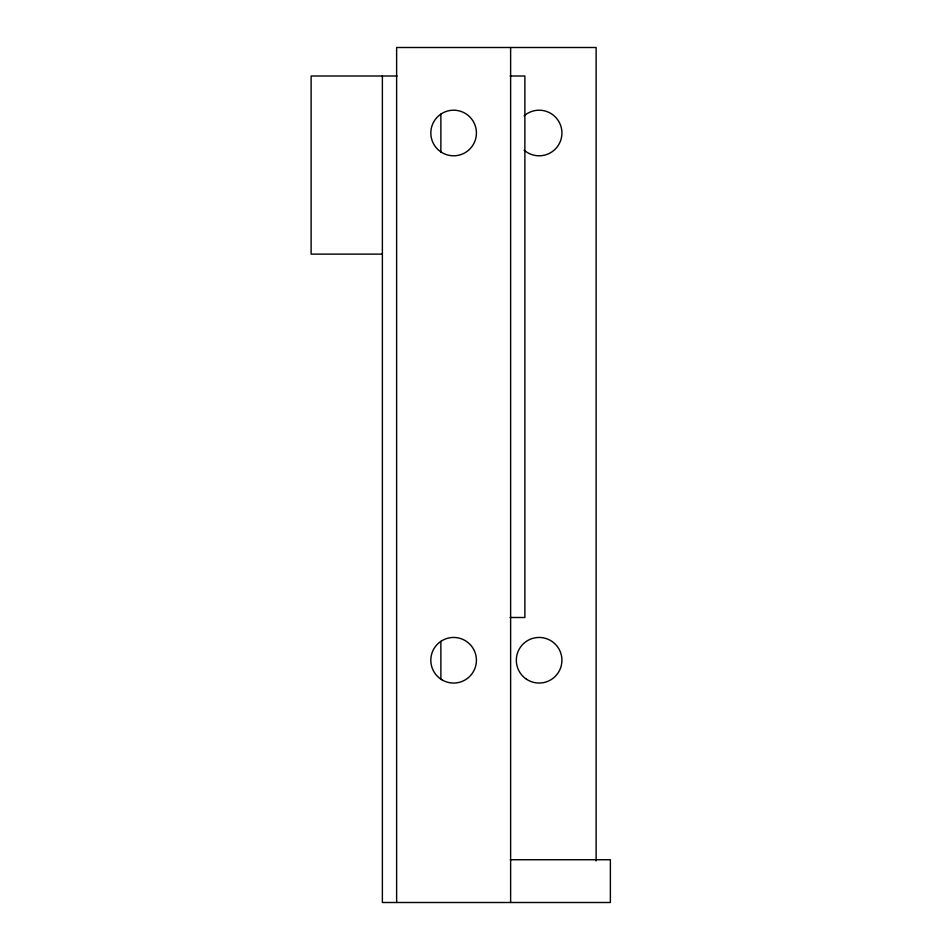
<?xml version="1.0" encoding="UTF-8"?>
<svg xmlns="http://www.w3.org/2000/svg" width="950" height="950" viewBox="0 0 950 950"><rect width="100%" height="100%" fill="white"/><g stroke="black" fill="none" stroke-linecap="round" stroke-linejoin="round"><path stroke-width="1.43" d="M524.091 115.853L525.243 114.914A22.8 22.8 0 0 1 555.94 117.598A22.8 22.8 0 0 1 555.94 148.402A22.8 22.8 0 0 1 525.243 151.086L524.091 150.148M397.112 76L311.125 76L311.125 254.125L382.375 254.125M510.138 76L524.875 76L524.875 617.5L510.138 617.5M510.257 859.75L610.375 859.75L610.375 902.5L382.375 902.5L382.375 76M596.125 860.938L596.125 47.5L396.625 47.5L396.625 902.5M510.625 47.5L510.625 902.5M440.871 114.048L440.871 151.952M440.871 641.297L440.871 679.203M526.454 679.203A22.8 22.8 0 0 0 561.878 661.746A22.8 22.8 0 0 0 529.043 639.801A22.8 22.8 0 0 0 526.454 679.203M442.225 679.998A22.8 22.8 0 0 0 476.425 660.25A22.8 22.8 0 0 0 442.225 640.502A22.8 22.8 0 0 0 442.225 679.998M440.954 151.952A22.8 22.8 0 0 0 476.378 134.496A22.8 22.8 0 0 0 443.543 112.551A22.8 22.8 0 0 0 440.954 151.952"/></g></svg>
